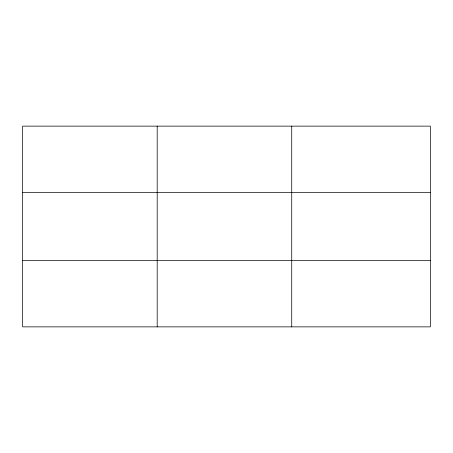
<?xml version="1.0" encoding="UTF-8"?>
<svg xmlns="http://www.w3.org/2000/svg" width="453" height="453" viewBox="0 0 453 453"><rect width="100%" height="100%" fill="white"/><g stroke="black" fill="none" stroke-linecap="round" stroke-linejoin="round"><path stroke-width="0.68" d="M157.191 126.132L157.191 326.868M291.732 126.132L291.732 326.868M430.35 192.378L430.35 126.132L22.65 126.132L22.65 326.868L430.35 326.868L430.35 192.378L22.65 192.378M22.65 260.622L430.35 260.622"/></g></svg>
